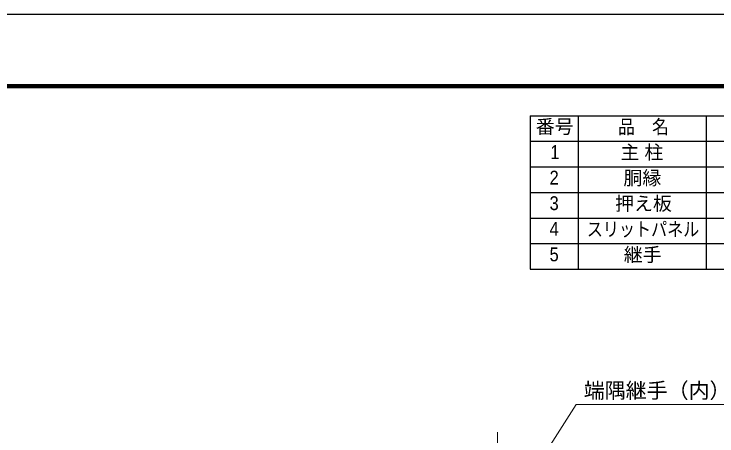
# Model space of a CAD drawing. Units: millimetres, scale not verified. Extents: x -4200 to 4200, y -2970 to 2970.
# Drawn here: x -715 to 1484, y 1650 to 2970 of the extents above; entities that cross this region are included whole.
import ezdxf
from ezdxf.enums import TextEntityAlignment as Align

# ---------------------------------------------------------------- set-up
doc = ezdxf.new("R2010")
doc.units = ezdxf.units.MM
doc.header["$LTSCALE"] = 10
doc.linetypes.add('USER1', pattern=[50.8, 31.75, -6.35, 6.35, -6.35])
for name, color, linetype, lineweight in [('0-0_D-MTR-FRAM', 7, 'Continuous', 25), ('0-4_D-BMK', 2, 'USER1', 13), ('0-C_D-STR-TXT', 7, 'Continuous', 13), ('0-E_D-TTL', 2, 'Continuous', 25)]:
    doc.layers.add(name, color=color, linetype=linetype, lineweight=lineweight)
doc.layers.add('0-1_D-MTR-TXT', color=7, linetype='Continuous')
doc.styles.add('ＭＳ ゴシック', font='')
doc.styles.add('ＭＳ Ｐゴシック', font='')
doc.styles.get('ＭＳ ゴシック').set_extended_font_data('MS Gothic')
doc.styles.get('ＭＳ Ｐゴシック').set_extended_font_data('MS PGothic')

msp = doc.modelspace()

# ---------------------------------------------------------------- linework, layer by layer
at = {"layer": '0-0_D-MTR-FRAM'}
for p, q in [((899.95, 2652.11), (3358.36, 2652.11)), ((899.95, 2652.11), (899.95, 2172.11)), ((1049.95, 2652.11), (1049.95, 2172.11)), ((1449.95, 2652.11), (1449.95, 2172.11)), ((899.95, 2572.11), (3358.36, 2572.11)), ((899.95, 2492.11), (3358.36, 2492.11)), ((899.95, 2412.11), (3358.36, 2412.11)), ((899.95, 2332.11), (3358.36, 2332.11)), ((899.95, 2252.11), (3358.36, 2252.11)), ((899.95, 2172.11), (3358.36, 2172.11))]:
    msp.add_line(p, q, dxfattribs=at)
at = {"layer": '0-4_D-BMK'}
msp.add_line((797.06, 1662.72), (797.06, 1224.34), dxfattribs=at)
at = {"layer": '0-C_D-STR-TXT'}
for q in [(930.15, 1571.02), (1507.33, 1748.4)]:
    msp.add_line((1043.83, 1748.4), q, dxfattribs=at)
at = {"layer": '0-E_D-TTL'}
for points in [[(-4199.75, 2970.21), (4200.25, 2970.21), (4200.25, -2969.79), (-4199.75, -2969.79)], [(-3929.75, 2750.21), (3930.25, 2750.21), (3930.25, -2749.79), (-3929.75, -2749.79)], [(-3927.25, 2747.71), (3927.75, 2747.71), (3927.75, -2747.29), (-3927.25, -2747.29)], [(-3924.75, 2745.21), (3925.25, 2745.21), (3925.25, -2744.79), (-3924.75, -2744.79)], [(-3922.25, 2742.71), (3922.75, 2742.71), (3922.75, -2742.29), (-3922.25, -2742.29)], [(-3919.75, 2740.21), (3920.25, 2740.21), (3920.25, -2739.79), (-3919.75, -2739.79)]]:
    msp.add_lwpolyline(points, close=True, dxfattribs=at)

# ---------------------------------------------------------------- texts
at = {"layer": '0-1_D-MTR-TXT', "style": 'ＭＳ Ｐゴシック'}
for s, height, p in [('番号', 43.4, (917.15, 2583.43)), ('主 柱', 43.38, (1182.25, 2502.99)), ('胴縁', 43.4, (1191.43, 2422.77)), ('押え板', 43.38, (1165.45, 2342.87)), ('継手', 43.4, (1192.49, 2182.63))]:
    msp.add_text(s, height=height, dxfattribs=at).set_placement(p, align=Align.BOTTOM_LEFT)
for s, height, width, p in [('品\u3000名', 43.38, 0.9, (1174.29, 2582.87)), ('1', 43.4, 0.9, (962.81, 2503.67)), ('2', 43.4, 0.9, (960.41, 2423.77)), ('3', 43.4, 0.9, (960.41, 2343.77)), ('4', 43.4, 0.9, (960.29, 2263.77)), ('スリットパネル', 43.38, 0.85, (1076.69, 2262.53)), ('5', 43.4, 0.9, (960.41, 2183.77))]:
    msp.add_text(s, height=height, dxfattribs=dict(at, width=width)).set_placement(p, align=Align.BOTTOM_LEFT)
at = {"layer": '0-C_D-STR-TXT', "style": 'ＭＳ ゴシック'}
msp.add_text('端隅継手（内）', height=48.09, dxfattribs=at).set_placement((1067.28, 1754.18), align=Align.BOTTOM_LEFT)

doc.saveas('drawing.dxf')
